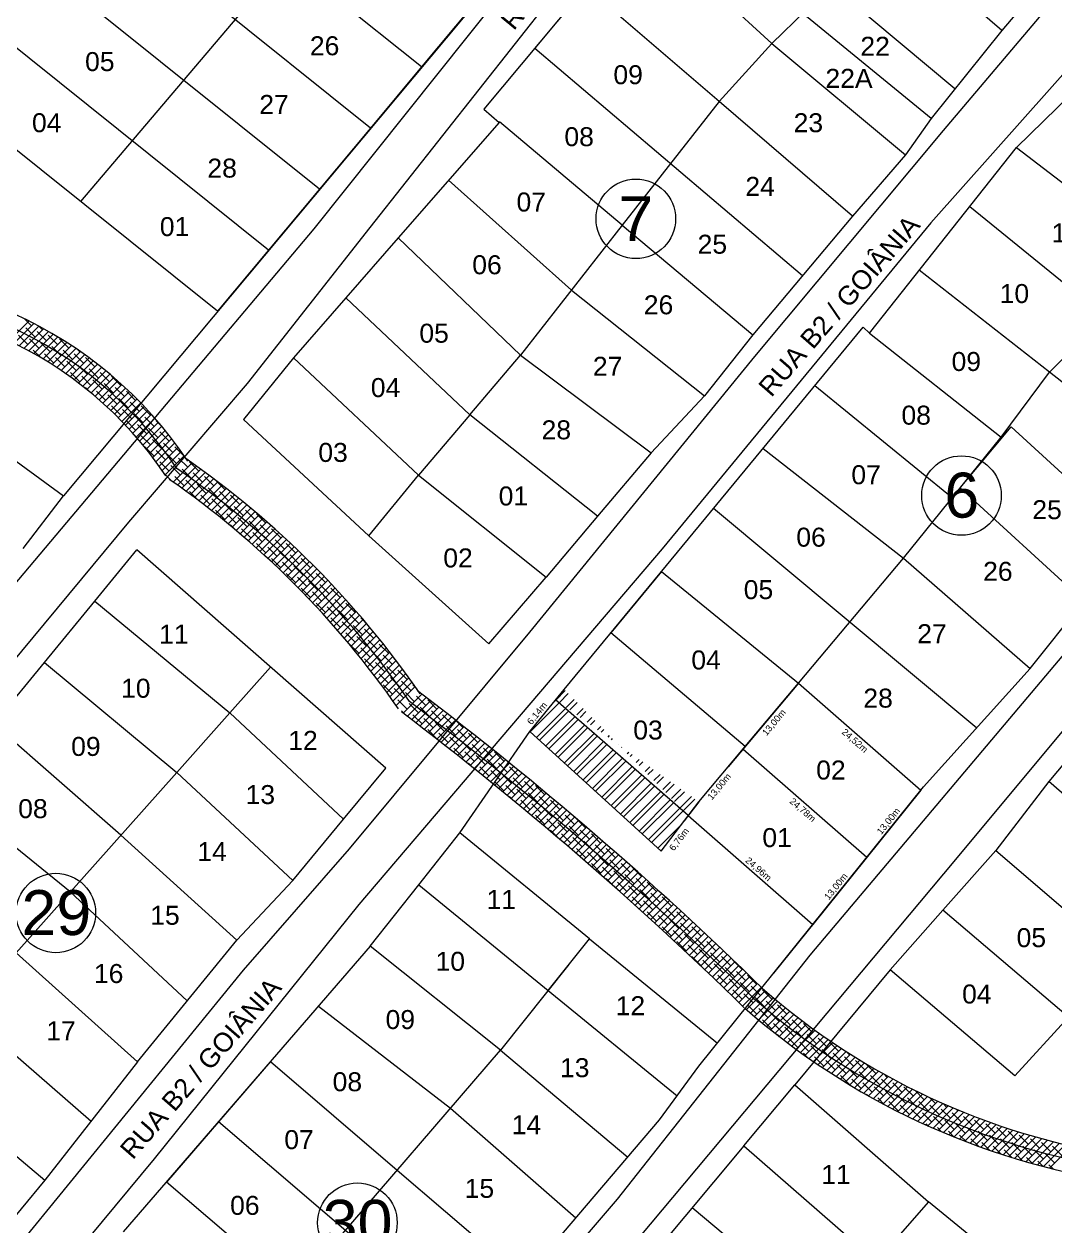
# Model space of a CAD drawing. Header units: metres. Extents: x 3808 to 8215, y 2374 to 6187.
# Drawn here: x 5693 to 5848.6, y 5623.9 to 5805.2 of the extents above; entities that cross this region are included whole.
import ezdxf

# ---------------------------------------------------------------- set-up
doc = ezdxf.new("R2010")
doc.units = ezdxf.units.M
doc.linetypes.add('CENTER', pattern=[2, 1.25, -0.25, 0.25, -0.25])
for name, color, linetype in [('0 - Cotas', 7, 'Continuous'), ('0 - Divisão rela', 7, 'CENTER'), ('0 - Meio Fio', 32, 'Continuous'), ('0 - Área Dos Lotes', 1, 'Continuous'), ('divisórias', 7, 'Continuous'), ('Fluxo', 170, 'Continuous'), ('vista', 7, 'Continuous')]:
    doc.layers.add(name, color=color, linetype=linetype)
doc.styles.add('Arial', font='arial.ttf')
doc.styles.add('pedro', font='arial.ttf', dxfattribs={"height": 3})
doc.dimstyles.new('Copy(2) of ISO-25', dxfattribs={"dimtxt": 1, "dimasz": 2.5, "dimexe": 1.25, "dimexo": 0.625, "dimgap": 0.2, "dimtad": 1, "dimtoh": 1, "dimlfac": 1, "dimzin": 1, "dimtxsty": 'Arial', "dimblk": 'NONE', "dimcen": 0, "dimse1": 1, "dimse2": 1, "dimsd1": 1, "dimsd2": 1, "dimclrt": 256, "dimaunit": 1, "dimadec": 3, "dimazin": 0, "dimtfac": 1, "dimtmove": 0, "dimatfit": 3, "dimldrblk": 'NONE', "dimfxl": 1, "dimtolj": 1, "dimtzin": 0, "dimarcsym": 0})

# ---------------------------------------------------------------- blocks, each defined once
blk = doc.blocks.new('*D11770')
at = {"layer": 'Defpoints', "color": 0, "transparency": 16777216}
for p in [(5828.36, 5689.66), (5828.36, 5689.66), (5820.21, 5679.53)]:
    blk.add_point(p, dxfattribs=at)
at = {"layer": '0 - Cotas', "lineweight": 5, "transparency": 16777216, "insert": (5823.52, 5684.92), "char_height": 1, "attachment_point": 5, "rotation": 51.2144, "style": 'Arial'}
blk.add_mtext('\\A1;13,00m', dxfattribs=at)
blk = doc.blocks.new('_None')
blk = doc.blocks.new('*D11771')
at = {"layer": 'Defpoints', "color": 0, "transparency": 16777216}
for p in [(5820.21, 5679.53), (5812.07, 5669.39), (5812.07, 5669.39)]:
    blk.add_point(p, dxfattribs=at)
at = {"layer": '0 - Cotas', "lineweight": 5, "transparency": 16777216, "insert": (5815.6, 5675.06), "char_height": 1, "attachment_point": 5, "rotation": 51.2144, "style": 'Arial'}
blk.add_mtext('\\A1;13,00m', dxfattribs=at)
blk = doc.blocks.new('*D11772')
at = {"layer": 'Defpoints', "color": 0, "transparency": 16777216}
for p in [(5809.89, 5705.79), (5801.54, 5695.83), (5802.96, 5694.64)]:
    blk.add_point(p, dxfattribs=at)
at = {"layer": '0 - Cotas', "lineweight": 5, "transparency": 16777216, "insert": (5806.25, 5699.81), "char_height": 1, "attachment_point": 5, "rotation": 50.0275, "style": 'Arial'}
blk.add_mtext('\\A1;13,00m', dxfattribs=at)
blk = doc.blocks.new('*D11773')
at = {"layer": 'Defpoints', "color": 0, "transparency": 16777216}
for p in [(5801.54, 5695.83), (5793.26, 5685.8), (5794.57, 5684.72)]:
    blk.add_point(p, dxfattribs=at)
at = {"layer": '0 - Cotas', "lineweight": 5, "transparency": 16777216, "insert": (5797.99, 5690.13), "char_height": 1, "attachment_point": 5, "rotation": 50.4509, "style": 'Arial'}
blk.add_mtext('\\A1;13,00m', dxfattribs=at)
blk = doc.blocks.new('*D11774')
at = {"layer": 'Defpoints', "color": 0, "transparency": 16777216}
for p in [(5793.26, 5685.8), (5812.07, 5669.39), (5812.07, 5669.39)]:
    blk.add_point(p, dxfattribs=at)
at = {"layer": '0 - Cotas', "lineweight": 5, "transparency": 16777216, "insert": (5803.8, 5677.67), "char_height": 1, "attachment_point": 5, "rotation": 318.8974, "style": 'Arial'}
blk.add_mtext('\\A1;24,96m', dxfattribs=at)
blk = doc.blocks.new('*D11775')
at = {"layer": 'Defpoints', "color": 0, "transparency": 16777216}
for p in [(5809.89, 5705.79), (5828.36, 5689.66), (5827.15, 5688.28)]:
    blk.add_point(p, dxfattribs=at)
at = {"layer": '0 - Cotas', "lineweight": 5, "transparency": 16777216, "insert": (5818.34, 5697.04), "char_height": 1, "attachment_point": 5, "rotation": 318.8664, "style": 'Arial'}
blk.add_mtext('\\A1;24,52m', dxfattribs=at)
blk = doc.blocks.new('*D11776')
at = {"layer": 'Defpoints', "color": 0, "transparency": 16777216}
for p in [(5801.54, 5695.83), (5818.97, 5678.11), (5820.21, 5679.53)]:
    blk.add_point(p, dxfattribs=at)
at = {"layer": '0 - Cotas', "lineweight": 5, "transparency": 16777216, "insert": (5810.48, 5686.59), "char_height": 1, "attachment_point": 5, "rotation": 318.8762, "style": 'Arial'}
blk.add_mtext('\\A1;24,78m', dxfattribs=at)
blk = doc.blocks.new('*D11777')
at = {"layer": 'Defpoints', "color": 0, "transparency": 16777216}
for p in [(5793.26, 5685.8), (5789.15, 5680.44), (5790.7, 5679.25)]:
    blk.add_point(p, dxfattribs=at)
at = {"layer": '0 - Cotas', "lineweight": 5, "transparency": 16777216, "insert": (5791.93, 5682.17), "char_height": 1, "attachment_point": 5, "rotation": 52.4496, "style": 'Arial'}
blk.add_mtext('\\A1;6,76m', dxfattribs=at)
blk = doc.blocks.new('*D11778')
at = {"layer": 'Defpoints', "color": 0, "transparency": 16777216}
for p in [(5773.24, 5703.27), (5769.37, 5698.5), (5769.37, 5698.5)]:
    blk.add_point(p, dxfattribs=at)
at = {"layer": '0 - Cotas', "lineweight": 5, "transparency": 16777216, "insert": (5770.51, 5701.18), "char_height": 1, "attachment_point": 5, "rotation": 50.9039, "style": 'Arial'}
blk.add_mtext('\\A1;6,14m', dxfattribs=at)

msp = doc.modelspace()

# ---------------------------------------------------------------- hatches: boundary and pattern name
at = {"layer": '0 - Área Dos Lotes', "lineweight": 5}
h = msp.add_hatch(dxfattribs=at)
h.set_pattern_fill('ANSI32', color=256, scale=0.2)
edge = h.paths.add_edge_path()
edge.add_line((5769.366, 5698.503), (5774.522, 5704.848))
edge.add_line((5793.263, 5685.8), (5773.239, 5703.27))
edge.add_line((5769.366, 5698.503), (5789.146, 5680.444))
edge.add_line((5789.146, 5680.444), (5794.849, 5687.864))

# ---------------------------------------------------------------- linework, layer by layer
at = {"layer": '0 - Cotas', "lineweight": 5}
for p, q in [((5789.219, 5722.647), (5781.579, 5713.394)), ((5801.864, 5696.209), (5781.579, 5713.394)), ((5809.891, 5705.786), (5799.284, 5693.148)), ((5793.263, 5685.8), (5773.239, 5703.27)), ((5801.864, 5696.209), (5801.543, 5695.827)), ((5801.543, 5695.827), (5820.213, 5679.526)), ((5828.356, 5689.659), (5812.069, 5669.393)), ((5828.356, 5689.659), (5812.069, 5669.393)), ((5828.356, 5689.659), (5818.02, 5676.798)), ((5828.356, 5689.659), (5820.213, 5679.526)), ((5794.849, 5687.864), (5792.655, 5685.01)), ((5793.263, 5685.8), (5812.069, 5669.393))]:
    msp.add_line(p, q, dxfattribs=at)
at = {"layer": '0 - Divisão rela', "linetype": 'Continuous', "lineweight": 5}
for p, q in [((5871.648, 5841.121), (5840.578, 5804.25)), ((5752.993, 5798.755), (5712.434, 5831.26)), ((5740.419, 5824.206), (5701.568, 5778.473)), ((5745.304, 5789.543), (5704.685, 5822.098)), ((5785.96, 5820.599), (5762.401, 5792.369)), ((5785.96, 5820.599), (5805.866, 5802.298)), ((5840.578, 5804.25), (5821.903, 5820.402)), ((5768.445, 5817.119), (5698.981, 5734.045)), ((5737.614, 5780.33), (5696.935, 5812.935)), ((5777.807, 5810.83), (5770.118, 5801.617)), ((5797.899, 5793.559), (5777.807, 5810.83)), ((5833.486, 5795.432), (5814.421, 5811.392)), ((5760.683, 5807.968), (5752.993, 5798.755)), ((5810.947, 5807.209), (5805.866, 5802.298)), ((5829.899, 5790.971), (5810.523, 5806.8)), ((5729.925, 5771.118), (5689.186, 5803.773)), ((5840.578, 5804.25), (5829.899, 5790.971)), ((5770.118, 5801.617), (5810.501, 5767.298)), ((5805.866, 5802.298), (5797.899, 5793.559)), ((5805.866, 5802.298), (5826.029, 5785.492)), ((5752.993, 5798.755), (5745.304, 5789.543)), ((5722.235, 5761.905), (5681.436, 5794.611)), ((5850.97, 5794.623), (5842.787, 5786.604)), ((5762.401, 5792.369), (5764.729, 5790.393)), ((5797.899, 5793.559), (5783.298, 5774.89)), ((5818.018, 5776.264), (5797.899, 5793.559)), ((5764.729, 5790.393), (5749.485, 5772.954)), ((5783.298, 5774.89), (5764.788, 5790.461)), ((5829.899, 5790.971), (5826.029, 5785.492)), ((5745.304, 5789.543), (5737.614, 5780.33)), ((5826.029, 5785.492), (5818.018, 5776.264)), ((5820.6, 5758.606), (5842.787, 5786.604)), ((5842.787, 5786.604), (5863.618, 5770.576)), ((5757.107, 5781.673), (5775.626, 5765.079)), ((5737.614, 5780.33), (5729.925, 5771.118)), ((5835.747, 5777.721), (5856.052, 5761.161)), ((5818.018, 5776.264), (5802.984, 5758.331)), ((5783.298, 5774.89), (5767.953, 5755.269)), ((5783.298, 5774.89), (5802.984, 5758.331)), ((5749.485, 5772.954), (5733.69, 5754.884)), ((5767.953, 5755.269), (5749.485, 5772.954)), ((5729.925, 5771.118), (5722.235, 5761.905)), ((5847.752, 5752.705), (5828.112, 5768.086)), ((5775.626, 5765.079), (5795.686, 5749.135)), ((5760.309, 5746.285), (5741.587, 5763.919)), ((5847.752, 5752.705), (5856.052, 5761.161)), ((5774.522, 5704.848), (5819.652, 5759.504)), ((5802.984, 5758.331), (5795.686, 5749.135)), ((5819.652, 5759.504), (5820.6, 5758.606)), ((5820.6, 5758.606), (5840.46, 5742.907)), ((5733.69, 5754.884), (5726.159, 5745.542)), ((5733.69, 5754.884), (5752.533, 5737.145)), ((5760.309, 5746.285), (5767.953, 5755.269)), ((5767.953, 5755.269), (5787.638, 5740.553)), ((5840.46, 5742.907), (5847.752, 5752.705)), ((5867.893, 5736.933), (5847.752, 5752.705)), ((5812.365, 5750.679), (5833.084, 5733.781)), ((5677.679, 5749.614), (5698.981, 5734.045)), ((5795.686, 5749.135), (5787.638, 5740.553)), ((5726.159, 5745.542), (5745.072, 5728.038)), ((5760.309, 5746.285), (5752.533, 5737.145)), ((5779.561, 5730.972), (5760.309, 5746.285)), ((5844.82, 5707.983), (5874.667, 5745.432)), ((5834.277, 5735.257), (5841.998, 5744.443)), ((5860.414, 5727.549), (5841.998, 5744.443)), ((5825.707, 5724.655), (5840.46, 5742.907)), ((5787.638, 5740.553), (5779.561, 5730.972)), ((5804.543, 5741.206), (5825.707, 5724.655)), ((5745.072, 5728.038), (5752.533, 5737.145)), ((5752.533, 5737.145), (5771.826, 5721.798)), ((5852.922, 5718.149), (5834.277, 5735.257)), ((5692.906, 5726.102), (5698.981, 5734.045)), ((5779.561, 5730.972), (5771.826, 5721.798)), ((5797.087, 5732.176), (5836.784, 5699.065)), ((5763.152, 5711.743), (5745.072, 5728.038)), ((5703.714, 5718.165), (5710.054, 5725.898)), ((5747.609, 5692.95), (5710.054, 5725.898)), ((5809.891, 5705.786), (5825.707, 5724.655)), ((5825.707, 5724.655), (5844.82, 5707.983)), ((5763.152, 5711.743), (5771.826, 5721.798)), ((5789.219, 5722.647), (5809.891, 5705.786)), ((5696.111, 5708.891), (5703.719, 5718.171)), ((5703.719, 5718.171), (5724.086, 5701.286)), ((5844.82, 5707.983), (5852.922, 5718.149)), ((5688.503, 5699.611), (5696.111, 5708.891)), ((5696.111, 5708.891), (5716.102, 5692.327)), ((5724.086, 5701.286), (5730.239, 5708.189)), ((5828.747, 5690.146), (5844.82, 5707.983)), ((5801.864, 5696.209), (5809.891, 5705.786)), ((5809.891, 5705.786), (5828.356, 5689.659)), ((5769.366, 5698.503), (5774.522, 5704.848)), ((5716.102, 5692.327), (5724.086, 5701.286)), ((5724.086, 5701.286), (5741.235, 5685.244)), ((5707.667, 5682.863), (5688.503, 5699.611)), ((5758.812, 5683.199), (5769.366, 5698.503)), ((5769.366, 5698.503), (5789.146, 5680.444)), ((5794.849, 5687.864), (5801.864, 5696.209)), ((5741.235, 5685.244), (5747.609, 5692.95)), ((5691.842, 5665.108), (5716.102, 5692.327)), ((5716.102, 5692.327), (5733.588, 5675.996)), ((5700.017, 5674.281), (5680.725, 5689.963)), ((5794.862, 5647.98), (5828.747, 5690.146)), ((5789.146, 5680.444), (5794.849, 5687.864)), ((5733.588, 5675.996), (5741.235, 5685.244)), ((5725.174, 5667.03), (5707.667, 5682.863)), ((5752.622, 5675.345), (5758.812, 5683.199)), ((5778.38, 5667.218), (5758.812, 5683.199)), ((5733.588, 5675.996), (5725.174, 5667.03)), ((5745.28, 5666.096), (5752.622, 5675.345)), ((5752.622, 5675.345), (5772.13, 5659.412)), ((5717.676, 5657.83), (5700.017, 5674.281)), ((5813.652, 5671.362), (5806.135, 5662.008)), ((5813.652, 5671.362), (5807.388, 5663.567)), ((5772.13, 5659.412), (5778.38, 5667.218)), ((5778.38, 5667.218), (5797.666, 5651.468)), ((5745.28, 5666.096), (5707.99, 5623.014)), ((5710.178, 5648.629), (5725.174, 5667.03)), ((5764.929, 5650.42), (5745.28, 5666.096)), ((5691.842, 5665.108), (5710.178, 5648.629)), ((5658.072, 5662.882), (5696.185, 5630.809)), ((5775.262, 5663.323), (5764.929, 5650.42)), ((5772.13, 5659.412), (5791.59, 5643.518)), ((5737.457, 5657.058), (5757.405, 5641.682)), ((5684.485, 5655.977), (5703.181, 5639.719)), ((5726.031, 5605.242), (5764.929, 5650.42)), ((5764.929, 5650.42), (5784.121, 5634.257)), ((5710.178, 5648.629), (5696.185, 5630.809)), ((5730.223, 5648.7), (5722.39, 5639.61)), ((5730.223, 5648.7), (5749.348, 5632.324)), ((5788.938, 5639.903), (5794.862, 5647.98)), ((5757.405, 5641.682), (5776.307, 5625.098)), ((5745.356, 5588.822), (5788.938, 5639.903)), ((5722.39, 5639.61), (5714.557, 5630.519)), ((5760.7, 5606.806), (5722.39, 5639.61)), ((5696.185, 5630.809), (5680.329, 5611.631)), ((5749.348, 5632.324), (5768.488, 5615.935)), ((5752.911, 5597.677), (5714.557, 5630.519))]:
    msp.add_line(p, q, dxfattribs=at)
at = {"layer": '0 - Meio Fio', "linetype": 'Continuous', "lineweight": 5}
for p, q in [((5736.793, 5774.354), (5790.497, 5841.578)), ((5873.319, 5838.263), (5831.692, 5789.167)), ((5745.242, 5774.545), (5782.883, 5822.18)), ((5854.222, 5802.627), (5829.851, 5775.258)), ((5831.692, 5789.167), (5803.264, 5755.084)), ((5663.874, 5687.739), (5736.793, 5774.354)), ((5726.738, 5750.977), (5745.242, 5774.545)), ((5829.851, 5775.258), (5789.328, 5726.048)), ((5803.264, 5755.084), (5769.316, 5713.492)), ((5708.843, 5730.051), (5726.738, 5750.977)), ((5883.532, 5739.259), (5833.557, 5679.182)), ((5811.661, 5664.739), (5869.697, 5733.586)), ((5663.491, 5675.488), (5708.843, 5730.051)), ((5789.328, 5726.048), (5743.544, 5672.365)), ((5769.316, 5713.492), (5742.087, 5680.805)), ((5742.087, 5680.805), (5726.122, 5662.485)), ((5833.557, 5679.182), (5744.574, 5572.932)), ((5743.544, 5672.365), (5712.689, 5634.02)), ((5782.567, 5627.933), (5811.661, 5664.739)), ((5726.122, 5662.485), (5683.622, 5610.474)), ((5712.689, 5634.02), (5687.649, 5603.916)), ((5732.881, 5570.147), (5782.567, 5627.933))]:
    msp.add_line(p, q, dxfattribs=at)
at = {"layer": 'divisórias', "linetype": 'Continuous', "lineweight": 5}
for p, q in [((5862.93, 5709.3), (5847.662, 5690.929)), ((5847.662, 5690.929), (5839.675, 5680.554)), ((5867.738, 5673.463), (5847.662, 5690.929)), ((5839.675, 5680.554), (5831.666, 5671.518)), ((5839.675, 5680.554), (5859.177, 5663.78)), ((5839.675, 5680.554), (5858.629, 5664.252)), ((5831.666, 5671.518), (5823.707, 5662.538)), ((5850.6, 5655.411), (5831.666, 5671.518)), ((5823.707, 5662.538), (5809.359, 5645.202)), ((5842.525, 5646.522), (5823.707, 5662.538)), ((5850.6, 5655.411), (5842.525, 5646.522)), ((5801.663, 5635.996), (5809.359, 5645.202)), ((5809.359, 5645.202), (5829.507, 5627.506)), ((5809.359, 5645.202), (5829.507, 5627.506)), ((5801.663, 5635.996), (5740.362, 5562.668)), ((5801.663, 5635.996), (5821.614, 5618.571)), ((5829.507, 5627.506), (5821.614, 5618.571)), ((5849.032, 5611.651), (5829.507, 5627.506)), ((5814.061, 5609.684), (5793.835, 5626.633))]:
    msp.add_line(p, q, dxfattribs=at)
at = {"layer": 'Fluxo', "linetype": 'Continuous', "lineweight": 5}
for p, q in [((5690.799, 5757.434), (5693.792, 5760.427)), ((5691.557, 5757.07), (5694.536, 5760.048)), ((5692.306, 5756.696), (5695.272, 5759.662)), ((5694.167, 5759.679), (5693.059, 5760.787)), ((5695.851, 5759.118), (5695.346, 5759.622)), ((5693.606, 5756.873), (5692.202, 5758.276)), ((5693.047, 5756.314), (5696, 5759.267)), ((5694.728, 5757.995), (5693.325, 5759.399)), ((5693.778, 5755.923), (5696.72, 5758.864)), ((5694.501, 5755.524), (5697.431, 5758.454)), ((5696.412, 5757.434), (5695.009, 5758.837)), ((5695.216, 5755.115), (5698.135, 5758.035)), ((5698.096, 5756.873), (5696.692, 5758.276)), ((5695.289, 5756.312), (5693.886, 5757.715)), ((5695.571, 5754.907), (5694.447, 5756.031)), ((5696.973, 5755.75), (5695.57, 5757.154)), ((5695.922, 5754.699), (5698.831, 5757.609)), ((5696.619, 5754.274), (5699.52, 5757.174)), ((5698.657, 5755.189), (5697.254, 5756.592)), ((5697.308, 5753.841), (5700.2, 5756.733)), ((5697.99, 5753.399), (5700.873, 5756.283)), ((5699.779, 5756.312), (5698.376, 5757.715)), ((5700.341, 5754.628), (5698.938, 5756.031)), ((5701.463, 5755.75), (5701.051, 5756.162)), ((5697.534, 5754.067), (5696.131, 5755.47)), ((5699.218, 5753.505), (5697.815, 5754.908)), ((5698.662, 5752.95), (5701.539, 5755.826)), ((5699.327, 5752.492), (5702.197, 5755.362)), ((5700.902, 5752.944), (5699.499, 5754.347)), ((5699.984, 5752.026), (5702.848, 5754.89)), ((5702.025, 5754.067), (5700.621, 5755.47)), ((5700.633, 5751.553), (5703.491, 5754.41)), ((5703.708, 5753.505), (5702.305, 5754.908)), ((5698.628, 5752.973), (5698.376, 5753.225)), ((5701.463, 5751.26), (5700.06, 5752.663)), ((5702.586, 5752.383), (5701.183, 5753.786)), ((5701.274, 5751.071), (5704.127, 5753.924)), ((5701.907, 5750.582), (5704.755, 5753.43)), ((5702.533, 5750.085), (5705.376, 5752.928)), ((5704.27, 5751.822), (5702.866, 5753.225)), ((5703.15, 5749.58), (5705.99, 5752.42)), ((5705.953, 5751.26), (5704.55, 5752.663)), ((5703.147, 5750.699), (5701.744, 5752.102)), ((5704.831, 5750.138), (5703.428, 5751.541)), ((5703.76, 5749.067), (5706.597, 5751.904)), ((5704.362, 5748.547), (5707.196, 5751.381)), ((5704.957, 5748.019), (5707.789, 5750.851)), ((5706.515, 5749.576), (5705.111, 5750.98)), ((5707.637, 5750.699), (5706.234, 5752.102)), ((5703.112, 5749.611), (5702.305, 5750.418)), ((5705.392, 5748.454), (5703.989, 5749.857)), ((5705.544, 5747.483), (5708.374, 5750.313)), ((5707.076, 5747.893), (5705.673, 5749.296)), ((5706.123, 5746.939), (5708.952, 5749.769)), ((5706.694, 5746.388), (5709.523, 5749.217)), ((5708.198, 5749.015), (5706.795, 5750.418)), ((5708.76, 5747.331), (5707.357, 5748.735)), ((5709.882, 5748.454), (5708.479, 5749.857)), ((5707.637, 5746.209), (5706.234, 5747.612)), ((5707.258, 5745.83), (5710.086, 5748.658)), ((5707.814, 5745.263), (5710.643, 5748.092)), ((5709.321, 5745.648), (5707.918, 5747.051)), ((5708.363, 5744.689), (5711.192, 5747.519)), ((5708.904, 5744.108), (5711.735, 5746.939)), ((5710.443, 5746.77), (5709.04, 5748.173)), ((5712.127, 5746.209), (5710.724, 5747.612)), ((5709.882, 5743.964), (5708.479, 5745.367)), ((5709.437, 5743.519), (5712.27, 5746.351)), ((5711.005, 5745.086), (5709.602, 5746.489)), ((5709.963, 5742.922), (5712.798, 5745.757)), ((5710.48, 5742.317), (5713.318, 5745.155)), ((5712.689, 5744.525), (5711.285, 5745.928)), ((5714.03, 5744.306), (5712.969, 5745.367)), ((5711.566, 5743.403), (5710.163, 5744.806)), ((5710.991, 5741.705), (5713.832, 5744.546)), ((5711.493, 5741.084), (5714.338, 5743.929)), ((5713.25, 5742.841), (5711.847, 5744.244)), ((5711.988, 5740.457), (5714.837, 5743.306)), ((5714.934, 5742.28), (5713.53, 5743.683)), ((5712.127, 5741.719), (5710.724, 5743.122)), ((5712.689, 5740.035), (5711.285, 5741.438)), ((5713.811, 5741.157), (5712.408, 5742.561)), ((5712.474, 5739.821), (5715.329, 5742.675)), ((5712.953, 5739.177), (5715.813, 5742.037)), ((5715.495, 5740.596), (5714.092, 5741.999)), ((5717.179, 5740.035), (5715.776, 5741.438)), ((5714.372, 5739.474), (5712.969, 5740.877)), ((5713.424, 5738.526), (5716.29, 5741.391)), ((5713.887, 5737.866), (5716.759, 5740.738)), ((5714.343, 5737.199), (5717.221, 5740.078)), ((5716.056, 5738.912), (5714.653, 5740.316)), ((5717.74, 5738.351), (5716.337, 5739.754)), ((5714.934, 5737.79), (5713.53, 5739.193)), ((5716.617, 5737.229), (5715.214, 5738.632)), ((5715.522, 5736.133), (5718.392, 5739.004)), ((5716.18, 5735.669), (5719.048, 5738.537)), ((5716.835, 5735.201), (5719.701, 5738.067)), ((5718.301, 5736.667), (5716.898, 5738.07)), ((5717.676, 5739.41), (5717.733, 5739.467)), ((5719.424, 5737.79), (5718.021, 5739.193)), ((5715.344, 5736.257), (5714.219, 5737.382)), ((5717.179, 5735.545), (5715.776, 5736.948)), ((5718.862, 5734.984), (5717.459, 5736.387)), ((5717.487, 5734.731), (5720.35, 5737.593)), ((5718.135, 5734.256), (5720.995, 5737.117)), ((5719.985, 5736.106), (5718.582, 5737.509)), ((5718.78, 5733.779), (5721.638, 5736.637)), ((5719.422, 5733.298), (5722.277, 5736.153)), ((5721.669, 5735.545), (5720.266, 5736.948)), ((5723.353, 5734.984), (5721.949, 5736.387)), ((5719.424, 5733.3), (5718.021, 5734.703)), ((5720.546, 5734.422), (5719.143, 5735.825)), ((5720.06, 5732.814), (5722.913, 5735.667)), ((5720.695, 5732.326), (5723.546, 5735.177)), ((5722.23, 5733.861), (5720.827, 5735.264)), ((5721.327, 5731.835), (5724.176, 5734.684)), ((5721.955, 5731.341), (5724.802, 5734.188)), ((5723.914, 5733.3), (5722.511, 5734.703)), ((5721.108, 5732.738), (5719.704, 5734.142)), ((5722.791, 5732.177), (5721.388, 5733.58)), ((5722.58, 5730.843), (5725.425, 5733.688)), ((5724.475, 5731.616), (5723.072, 5733.019)), ((5723.201, 5730.342), (5726.045, 5733.186)), ((5723.82, 5729.838), (5726.661, 5732.68)), ((5725.598, 5732.738), (5724.195, 5734.142)), ((5726.159, 5731.055), (5724.756, 5732.458)), ((5723.353, 5730.493), (5721.949, 5731.897)), ((5725.036, 5729.932), (5723.633, 5731.335)), ((5724.435, 5729.33), (5727.275, 5732.17)), ((5725.046, 5728.819), (5727.885, 5731.658)), ((5726.72, 5729.371), (5725.317, 5730.774)), ((5725.654, 5728.305), (5728.492, 5731.143)), ((5726.259, 5727.788), (5729.096, 5730.624)), ((5727.843, 5730.493), (5726.44, 5731.897)), ((5729.527, 5729.932), (5728.123, 5731.335)), ((5724.925, 5728.921), (5724.195, 5729.652)), ((5727.281, 5727.687), (5725.878, 5729.09)), ((5726.861, 5727.267), (5729.696, 5730.102)), ((5728.404, 5728.81), (5727.001, 5730.213)), ((5727.46, 5726.743), (5730.294, 5729.577)), ((5728.055, 5726.215), (5730.888, 5729.048)), ((5730.088, 5728.248), (5728.685, 5729.652)), ((5731.772, 5727.687), (5730.368, 5729.09)), ((5728.965, 5727.126), (5727.562, 5728.529)), ((5728.647, 5725.685), (5731.479, 5728.517)), ((5729.235, 5725.151), (5732.067, 5727.982)), ((5730.649, 5726.565), (5729.246, 5727.968)), ((5729.821, 5724.614), (5732.651, 5727.444)), ((5730.403, 5724.073), (5733.233, 5726.903)), ((5732.333, 5726.003), (5730.93, 5727.406)), ((5729.527, 5725.442), (5728.123, 5726.845)), ((5731.21, 5724.881), (5729.807, 5726.284)), ((5730.981, 5723.529), (5733.811, 5726.359)), ((5732.894, 5724.319), (5731.491, 5725.723)), ((5731.557, 5722.982), (5734.386, 5725.811)), ((5732.129, 5722.432), (5734.958, 5725.261)), ((5734.017, 5725.442), (5732.614, 5726.845)), ((5734.578, 5723.758), (5733.175, 5725.161)), ((5731.772, 5723.197), (5730.368, 5724.6)), ((5733.455, 5722.636), (5732.052, 5724.039)), ((5732.698, 5721.878), (5735.527, 5724.707)), ((5733.264, 5721.322), (5736.092, 5724.15)), ((5735.139, 5722.074), (5733.736, 5723.478)), ((5733.826, 5720.761), (5736.655, 5723.59)), ((5736.262, 5723.197), (5734.859, 5724.6)), ((5734.017, 5720.952), (5732.614, 5722.355)), ((5735.7, 5720.391), (5734.297, 5721.794)), ((5734.385, 5720.198), (5737.214, 5723.027)), ((5734.941, 5719.631), (5737.77, 5722.46)), ((5736.823, 5721.513), (5735.42, 5722.916)), ((5735.494, 5719.062), (5738.323, 5721.89)), ((5738.507, 5720.952), (5737.104, 5722.355)), ((5736.262, 5718.707), (5734.859, 5720.11)), ((5737.384, 5719.829), (5735.981, 5721.233)), ((5736.043, 5718.488), (5738.872, 5721.318)), ((5736.589, 5717.912), (5739.419, 5720.742)), ((5737.132, 5717.332), (5739.962, 5720.162)), ((5739.068, 5719.268), (5737.665, 5720.671)), ((5740.752, 5718.707), (5739.349, 5720.11)), ((5737.946, 5718.146), (5736.542, 5719.549)), ((5738.507, 5716.462), (5737.104, 5717.865)), ((5737.672, 5716.749), (5740.503, 5719.58)), ((5738.208, 5716.163), (5741.04, 5718.994)), ((5739.629, 5717.584), (5738.226, 5718.987)), ((5738.741, 5715.573), (5741.573, 5718.406)), ((5741.313, 5717.023), (5739.91, 5718.426)), ((5742.997, 5716.462), (5741.594, 5717.865)), ((5740.191, 5715.9), (5738.787, 5717.304)), ((5739.271, 5714.981), (5742.104, 5717.814)), ((5739.797, 5714.385), (5742.631, 5717.219)), ((5740.32, 5713.785), (5743.156, 5716.62)), ((5741.874, 5715.339), (5740.471, 5716.742)), ((5743.558, 5714.778), (5742.155, 5716.181)), ((5740.752, 5714.217), (5739.349, 5715.62)), ((5740.84, 5713.183), (5743.677, 5716.019)), ((5742.436, 5713.655), (5741.032, 5715.059)), ((5741.357, 5712.577), (5744.195, 5715.414)), ((5741.87, 5711.967), (5744.709, 5714.806)), ((5744.119, 5713.094), (5742.716, 5714.497)), ((5745.006, 5714.453), (5743.839, 5715.62)), ((5742.997, 5711.972), (5741.594, 5713.375)), ((5742.38, 5711.355), (5745.221, 5714.195)), ((5742.887, 5710.739), (5745.729, 5713.581)), ((5744.681, 5711.41), (5743.278, 5712.814)), ((5743.39, 5710.12), (5746.234, 5712.964)), ((5745.803, 5712.533), (5744.4, 5713.936)), ((5743.558, 5710.288), (5742.155, 5711.691)), ((5745.242, 5709.727), (5743.839, 5711.13)), ((5743.89, 5709.497), (5746.736, 5712.343)), ((5744.387, 5708.871), (5747.234, 5711.719)), ((5744.88, 5708.242), (5747.73, 5711.092)), ((5746.365, 5710.849), (5744.961, 5712.252)), ((5748.048, 5710.288), (5746.645, 5711.691)), ((5745.803, 5708.043), (5744.4, 5709.446)), ((5745.37, 5707.61), (5748.222, 5710.461)), ((5746.926, 5709.165), (5745.523, 5710.568)), ((5745.857, 5706.974), (5748.71, 5709.827)), ((5747.487, 5707.481), (5746.084, 5708.885)), ((5746.34, 5706.335), (5749.196, 5709.19)), ((5748.61, 5708.604), (5747.206, 5710.007)), ((5749.353, 5708.984), (5748.89, 5709.446)), ((5748.048, 5705.798), (5746.645, 5707.201)), ((5746.82, 5705.692), (5749.678, 5708.55)), ((5747.297, 5705.046), (5750.157, 5707.907)), ((5749.171, 5706.92), (5747.768, 5708.323)), ((5747.77, 5704.397), (5750.633, 5707.26)), ((5750.855, 5706.359), (5749.451, 5707.762)), ((5746.365, 5706.359), (5746.191, 5706.532)), ((5748.61, 5704.114), (5747.206, 5705.517)), ((5748.24, 5703.744), (5751.106, 5706.61)), ((5749.732, 5705.236), (5748.329, 5706.64)), ((5748.706, 5703.088), (5751.575, 5705.957)), ((5749.169, 5702.428), (5752.041, 5705.3)), ((5751.416, 5704.675), (5750.013, 5706.078)), ((5752.34, 5704.873), (5751.697, 5705.517)), ((5750.293, 5703.553), (5748.89, 5704.956)), ((5750.23, 5701.244), (5753.085, 5704.099)), ((5751.977, 5702.991), (5750.574, 5704.395)), ((5750.868, 5700.759), (5753.722, 5703.613)), ((5753.661, 5702.43), (5752.258, 5703.833)), ((5752.447, 5704.584), (5752.503, 5704.64)), ((5749.171, 5702.43), (5749.161, 5702.44)), ((5750.855, 5701.869), (5749.451, 5703.272)), ((5750.758, 5700.843), (5750.013, 5701.588)), ((5752.538, 5701.308), (5751.135, 5702.711)), ((5751.505, 5700.274), (5754.358, 5703.127)), ((5752.14, 5699.787), (5754.993, 5702.64)), ((5752.776, 5699.3), (5755.628, 5702.152)), ((5754.222, 5700.746), (5752.819, 5702.149)), ((5753.41, 5698.811), (5756.262, 5701.663)), ((5755.345, 5701.869), (5753.942, 5703.272)), ((5755.906, 5700.185), (5754.503, 5701.588)), ((5753.1, 5699.624), (5751.697, 5701.027)), ((5754.784, 5699.063), (5753.38, 5700.466)), ((5754.043, 5698.322), (5756.894, 5701.173)), ((5754.676, 5697.832), (5757.527, 5700.683)), ((5756.467, 5698.501), (5755.064, 5699.904)), ((5755.308, 5697.341), (5758.158, 5700.192)), ((5757.59, 5699.624), (5756.187, 5701.027)), ((5759.274, 5699.063), (5758.097, 5700.239)), ((5755.345, 5697.379), (5753.942, 5698.782)), ((5757.029, 5696.817), (5755.625, 5698.221)), ((5755.938, 5696.85), (5758.788, 5699.7)), ((5756.569, 5696.357), (5759.418, 5699.207)), ((5758.151, 5697.94), (5756.748, 5699.343)), ((5757.198, 5695.864), (5760.046, 5698.713)), ((5757.826, 5695.37), (5760.674, 5698.218)), ((5759.835, 5697.379), (5758.432, 5698.782)), ((5761.519, 5696.817), (5760.116, 5698.221)), ((5758.712, 5696.256), (5757.309, 5697.659)), ((5758.454, 5694.875), (5761.301, 5697.723)), ((5760.396, 5695.695), (5758.993, 5697.098)), ((5759.08, 5694.379), (5761.928, 5697.226)), ((5759.706, 5693.882), (5762.553, 5696.729)), ((5760.331, 5693.385), (5763.178, 5696.231)), ((5762.08, 5695.134), (5760.677, 5696.537)), ((5759.274, 5694.572), (5757.87, 5695.976)), ((5760.957, 5694.011), (5759.554, 5695.414)), ((5760.956, 5692.887), (5763.801, 5695.732)), ((5762.641, 5693.45), (5761.238, 5694.853)), ((5761.579, 5692.388), (5764.424, 5695.233)), ((5762.201, 5691.888), (5765.046, 5694.732)), ((5763.764, 5694.572), (5762.361, 5695.976)), ((5764.325, 5692.889), (5762.922, 5694.292)), ((5765.448, 5694.011), (5764.044, 5695.414)), ((5760.974, 5692.872), (5760.116, 5693.73)), ((5763.202, 5691.766), (5761.799, 5693.169)), ((5762.823, 5691.387), (5765.668, 5694.231)), ((5763.444, 5690.885), (5766.288, 5693.729)), ((5764.886, 5691.205), (5763.483, 5692.608)), ((5764.064, 5690.383), (5766.908, 5693.226)), ((5766.009, 5692.327), (5764.606, 5693.73)), ((5764.683, 5689.879), (5767.526, 5692.722)), ((5767.693, 5691.766), (5766.289, 5693.169)), ((5765.448, 5689.521), (5764.044, 5690.924)), ((5766.57, 5690.644), (5765.167, 5692.047)), ((5765.302, 5689.375), (5768.144, 5692.218)), ((5765.919, 5688.87), (5768.762, 5691.713)), ((5766.536, 5688.364), (5769.378, 5691.206)), ((5768.254, 5690.082), (5766.851, 5691.485)), ((5767.152, 5687.858), (5769.993, 5690.699)), ((5769.938, 5689.521), (5768.535, 5690.924)), ((5769.376, 5691.205), (5769.361, 5691.22)), ((5767.131, 5688.96), (5765.728, 5690.363)), ((5768.815, 5688.398), (5767.412, 5689.802)), ((5767.767, 5687.35), (5770.608, 5690.191)), ((5768.381, 5686.842), (5771.222, 5689.683)), ((5768.995, 5686.333), (5771.835, 5689.173)), ((5770.499, 5687.837), (5769.096, 5689.24)), ((5771.621, 5688.96), (5770.218, 5690.363)), ((5766.919, 5688.05), (5766.289, 5688.679)), ((5769.376, 5686.715), (5767.973, 5688.118)), ((5769.607, 5685.823), (5772.447, 5688.663)), ((5771.06, 5686.153), (5769.657, 5687.557)), ((5770.219, 5685.312), (5773.059, 5688.152)), ((5772.183, 5687.276), (5770.78, 5688.679)), ((5770.83, 5684.801), (5773.669, 5687.64)), ((5771.44, 5684.288), (5774.279, 5687.127)), ((5773.867, 5686.715), (5772.463, 5688.118)), ((5771.621, 5684.47), (5770.218, 5685.873)), ((5772.744, 5685.592), (5771.341, 5686.995)), ((5773.305, 5683.908), (5771.902, 5685.311)), ((5772.049, 5683.775), (5774.888, 5686.613)), ((5772.658, 5683.261), (5775.496, 5686.099)), ((5774.428, 5685.031), (5773.025, 5686.434)), ((5773.265, 5682.746), (5776.103, 5685.584)), ((5776.112, 5684.47), (5774.708, 5685.873)), ((5777.795, 5683.908), (5776.392, 5685.311)), ((5773.797, 5682.294), (5772.463, 5683.628)), ((5774.989, 5683.347), (5773.586, 5684.75)), ((5773.872, 5682.23), (5776.71, 5685.068)), ((5774.478, 5681.714), (5777.315, 5684.551)), ((5775.083, 5681.196), (5777.92, 5684.033)), ((5776.673, 5682.786), (5775.27, 5684.189)), ((5775.688, 5680.678), (5778.524, 5683.514)), ((5778.357, 5682.225), (5776.954, 5683.628)), ((5775.55, 5681.663), (5774.147, 5683.066)), ((5777.234, 5681.102), (5775.831, 5682.505)), ((5776.291, 5680.159), (5779.127, 5682.995)), ((5776.894, 5679.639), (5779.73, 5682.475)), ((5777.496, 5679.118), (5780.331, 5681.954)), ((5778.918, 5680.541), (5777.515, 5681.944)), ((5780.04, 5681.663), (5778.637, 5683.066)), ((5777.795, 5679.418), (5776.392, 5680.821)), ((5779.479, 5678.857), (5778.076, 5680.26)), ((5778.097, 5678.597), (5780.932, 5681.432)), ((5778.697, 5678.074), (5781.532, 5680.909)), ((5780.602, 5679.979), (5779.199, 5681.383)), ((5779.296, 5677.551), (5782.131, 5680.386)), ((5779.895, 5677.027), (5782.729, 5679.862)), ((5782.286, 5679.418), (5780.882, 5680.821)), ((5780.04, 5677.173), (5778.637, 5678.576)), ((5781.163, 5678.296), (5779.76, 5679.699)), ((5781.724, 5676.612), (5780.321, 5678.015)), ((5780.492, 5676.502), (5783.327, 5679.337)), ((5781.089, 5675.977), (5783.923, 5678.811)), ((5782.847, 5677.734), (5781.444, 5679.138)), ((5781.685, 5675.45), (5784.519, 5678.284)), ((5784.531, 5677.173), (5783.127, 5678.576)), ((5786.214, 5676.612), (5784.811, 5678.015)), ((5782.286, 5674.928), (5780.882, 5676.331)), ((5783.408, 5676.051), (5782.005, 5677.454)), ((5782.281, 5674.923), (5785.114, 5677.757)), ((5782.875, 5674.395), (5785.708, 5677.228)), ((5783.469, 5673.866), (5786.302, 5676.699)), ((5785.092, 5675.489), (5783.689, 5676.893)), ((5784.061, 5673.336), (5786.894, 5676.169)), ((5786.776, 5674.928), (5785.373, 5676.331)), ((5783.969, 5674.367), (5782.566, 5675.77)), ((5785.653, 5673.806), (5784.25, 5675.209)), ((5784.653, 5672.806), (5787.486, 5675.638)), ((5785.244, 5672.274), (5788.077, 5675.107)), ((5785.835, 5671.742), (5788.667, 5674.574)), ((5787.337, 5673.244), (5785.934, 5674.647)), ((5788.459, 5674.367), (5787.056, 5675.77)), ((5786.214, 5672.122), (5784.811, 5673.525)), ((5786.424, 5671.209), (5789.256, 5674.041)), ((5787.898, 5671.56), (5786.495, 5672.964)), ((5787.013, 5670.675), (5789.845, 5673.507)), ((5787.601, 5670.141), (5790.432, 5672.972)), ((5789.021, 5672.683), (5787.618, 5674.086)), ((5790.705, 5672.122), (5789.301, 5673.525)), ((5788.459, 5669.877), (5787.056, 5671.28)), ((5789.582, 5670.999), (5788.179, 5672.402)), ((5788.188, 5669.605), (5791.019, 5672.436)), ((5790.143, 5669.315), (5788.74, 5670.719)), ((5788.774, 5669.069), (5791.605, 5671.9)), ((5789.359, 5668.532), (5792.19, 5671.363)), ((5791.266, 5670.438), (5789.863, 5671.841)), ((5789.944, 5667.994), (5792.775, 5670.824)), ((5792.95, 5669.877), (5791.546, 5671.28)), ((5790.705, 5667.632), (5789.301, 5669.035)), ((5791.827, 5668.754), (5790.424, 5670.157)), ((5790.528, 5667.455), (5793.358, 5670.285)), ((5791.111, 5666.915), (5793.941, 5669.746)), ((5791.693, 5666.375), (5794.523, 5669.205)), ((5793.511, 5668.193), (5792.108, 5669.596)), ((5795.195, 5667.632), (5793.791, 5669.035)), ((5792.388, 5667.07), (5790.985, 5668.474)), ((5792.274, 5665.834), (5795.104, 5668.664)), ((5794.072, 5666.509), (5792.669, 5667.912)), ((5792.855, 5665.292), (5795.685, 5668.122)), ((5793.434, 5664.749), (5796.264, 5667.578)), ((5795.756, 5665.948), (5794.353, 5667.351)), ((5792.95, 5665.387), (5791.546, 5666.79)), ((5794.633, 5664.825), (5793.23, 5666.228)), ((5794.013, 5664.205), (5796.843, 5667.035)), ((5794.591, 5663.66), (5797.421, 5666.49)), ((5796.317, 5664.264), (5794.914, 5665.667)), ((5795.168, 5663.115), (5797.998, 5665.945)), ((5795.745, 5662.569), (5798.574, 5665.398)), ((5797.44, 5665.387), (5796.037, 5666.79)), ((5799.124, 5664.825), (5798.12, 5665.828)), ((5795.195, 5663.141), (5793.791, 5664.545)), ((5796.878, 5662.58), (5795.475, 5663.983)), ((5796.32, 5662.022), (5799.149, 5664.851)), ((5798.001, 5663.703), (5796.598, 5665.106)), ((5796.895, 5661.474), (5799.724, 5664.303)), ((5797.469, 5660.926), (5800.298, 5663.755)), ((5799.685, 5663.141), (5798.282, 5664.545)), ((5801.369, 5662.58), (5799.965, 5663.983)), ((5796.198, 5662.138), (5796.037, 5662.3)), ((5798.562, 5662.019), (5797.159, 5663.422)), ((5799.124, 5660.335), (5797.72, 5661.738)), ((5798.042, 5660.376), (5800.871, 5663.205)), ((5798.614, 5659.826), (5801.443, 5662.655)), ((5800.246, 5661.458), (5798.843, 5662.861)), ((5799.186, 5659.275), (5802.014, 5662.104)), ((5801.93, 5660.896), (5800.527, 5662.3)), ((5803.614, 5660.335), (5802.21, 5661.738)), ((5800.807, 5659.774), (5799.404, 5661.177)), ((5799.756, 5658.723), (5802.585, 5661.552)), ((5800.326, 5658.17), (5803.155, 5660.999)), ((5800.895, 5657.617), (5803.724, 5660.445)), ((5802.491, 5659.213), (5801.088, 5660.616)), ((5801.463, 5657.062), (5804.292, 5659.891)), ((5804.175, 5658.651), (5802.772, 5660.055)), ((5801.369, 5658.09), (5799.965, 5659.493)), ((5803.052, 5657.529), (5801.649, 5658.932)), ((5802.046, 5656.523), (5804.881, 5659.358)), ((5802.648, 5656.002), (5805.484, 5658.838)), ((5803.253, 5655.485), (5806.092, 5658.323)), ((5804.736, 5656.968), (5803.333, 5658.371)), ((5805.859, 5658.09), (5804.456, 5659.493)), ((5803.614, 5655.845), (5802.21, 5657.248)), ((5803.863, 5654.972), (5806.703, 5657.812)), ((5805.297, 5655.284), (5803.894, 5656.687)), ((5804.477, 5654.463), (5807.319, 5657.305)), ((5806.42, 5656.406), (5805.017, 5657.809)), ((5805.095, 5653.959), (5807.939, 5656.803)), ((5805.717, 5653.458), (5808.563, 5656.305)), ((5808.104, 5655.845), (5806.701, 5657.248)), ((5805.859, 5653.6), (5804.456, 5655.003)), ((5806.981, 5654.722), (5805.578, 5656.126)), ((5807.543, 5653.039), (5806.139, 5654.442)), ((5806.343, 5652.962), (5809.192, 5655.811)), ((5806.973, 5652.469), (5809.825, 5655.321)), ((5808.665, 5654.161), (5807.262, 5655.564)), ((5807.607, 5651.981), (5810.462, 5654.836)), ((5810.349, 5653.6), (5808.946, 5655.003)), ((5809.788, 5655.284), (5809.499, 5655.572)), ((5812.033, 5653.039), (5810.629, 5654.442)), ((5807.046, 5652.413), (5806.701, 5652.758)), ((5809.226, 5652.477), (5807.823, 5653.881)), ((5808.246, 5651.497), (5811.103, 5654.355)), ((5808.889, 5651.017), (5811.749, 5653.878)), ((5810.91, 5651.916), (5809.507, 5653.319)), ((5809.535, 5650.541), (5812.399, 5653.405)), ((5810.186, 5650.07), (5813.054, 5652.937)), ((5812.594, 5651.355), (5811.191, 5652.758)), ((5809.788, 5650.794), (5808.384, 5652.197)), ((5811.471, 5650.232), (5810.068, 5651.636)), ((5810.841, 5649.602), (5813.713, 5652.474)), ((5811.501, 5649.139), (5814.376, 5652.014)), ((5813.155, 5649.671), (5811.752, 5651.074)), ((5812.164, 5648.68), (5815.043, 5651.559)), ((5812.832, 5648.226), (5815.715, 5651.109)), ((5814.278, 5650.794), (5812.875, 5652.197)), ((5815.962, 5650.232), (5814.558, 5651.636)), ((5811.305, 5649.276), (5810.629, 5649.952)), ((5813.716, 5647.987), (5812.313, 5649.39)), ((5814.839, 5649.11), (5813.436, 5650.513)), ((5813.504, 5647.775), (5816.392, 5650.663)), ((5814.181, 5647.329), (5817.073, 5650.221)), ((5814.861, 5646.887), (5817.758, 5649.784)), ((5816.523, 5648.549), (5815.12, 5649.952)), ((5815.546, 5646.45), (5818.448, 5649.351)), ((5818.207, 5647.987), (5816.803, 5649.39)), ((5817.645, 5649.671), (5817.136, 5650.18)), ((5815.4, 5647.426), (5813.997, 5648.829)), ((5814.735, 5646.969), (5814.558, 5647.145)), ((5817.084, 5646.865), (5815.681, 5648.268)), ((5816.236, 5646.017), (5819.142, 5648.923)), ((5816.93, 5645.588), (5819.841, 5648.5)), ((5818.768, 5646.304), (5817.365, 5647.707)), ((5817.628, 5645.163), (5820.545, 5648.081)), ((5818.33, 5644.743), (5821.253, 5647.666)), ((5819.89, 5647.426), (5818.487, 5648.829)), ((5819.037, 5644.328), (5821.966, 5647.256)), ((5820.452, 5645.742), (5819.048, 5647.145)), ((5821.574, 5646.865), (5820.171, 5648.268)), ((5817.645, 5645.181), (5816.242, 5646.584)), ((5819.329, 5644.62), (5817.926, 5646.023)), ((5821.013, 5644.058), (5819.61, 5645.462)), ((5819.748, 5643.916), (5822.683, 5646.851)), ((5820.464, 5643.51), (5823.405, 5646.451)), ((5822.135, 5645.181), (5820.732, 5646.584)), ((5821.185, 5643.108), (5824.132, 5646.055)), ((5821.91, 5642.71), (5824.864, 5645.664)), ((5823.819, 5644.62), (5822.416, 5646.023)), ((5823.258, 5646.304), (5822.744, 5646.817)), ((5825.503, 5644.058), (5824.1, 5645.462)), ((5820.406, 5643.542), (5820.171, 5643.778)), ((5822.697, 5643.497), (5821.294, 5644.9)), ((5822.639, 5642.317), (5825.6, 5645.278)), ((5824.38, 5642.936), (5822.977, 5644.339)), ((5823.373, 5641.929), (5826.341, 5644.897)), ((5824.112, 5641.545), (5827.088, 5644.52)), ((5826.064, 5642.375), (5824.661, 5643.778)), ((5824.855, 5641.166), (5827.839, 5644.149)), ((5825.603, 5640.791), (5828.594, 5643.782)), ((5827.187, 5643.497), (5825.784, 5644.9)), ((5828.871, 5642.936), (5827.482, 5644.324)), ((5822.886, 5642.186), (5821.855, 5643.217)), ((5824.942, 5641.252), (5823.539, 5642.655)), ((5826.626, 5640.691), (5825.222, 5642.094)), ((5827.748, 5641.813), (5826.345, 5643.217)), ((5826.356, 5640.421), (5829.355, 5643.421)), ((5827.114, 5640.056), (5830.121, 5643.064)), ((5827.876, 5639.696), (5830.892, 5642.712)), ((5829.432, 5641.252), (5828.029, 5642.655)), ((5828.643, 5639.341), (5831.668, 5642.366)), ((5829.415, 5638.991), (5832.45, 5642.025)), ((5830.554, 5642.375), (5829.643, 5643.286)), ((5831.116, 5640.691), (5829.713, 5642.094)), ((5830.193, 5638.645), (5833.236, 5641.689)), ((5832.238, 5641.813), (5831.699, 5642.352)), ((5828.309, 5640.13), (5826.906, 5641.533)), ((5829.993, 5639.568), (5828.59, 5640.971)), ((5831.677, 5639.007), (5830.274, 5640.41)), ((5830.975, 5638.305), (5834.028, 5641.358)), ((5832.799, 5640.13), (5831.396, 5641.533)), ((5831.762, 5637.969), (5834.825, 5641.032)), ((5832.554, 5637.639), (5835.627, 5640.712)), ((5834.483, 5639.568), (5833.08, 5640.971)), ((5833.351, 5637.314), (5836.435, 5640.398)), ((5833.922, 5641.252), (5833.666, 5641.508)), ((5834.154, 5636.994), (5837.248, 5640.088)), ((5836.167, 5639.007), (5834.764, 5640.41)), ((5835.606, 5640.691), (5835.556, 5640.74)), ((5829.475, 5638.964), (5829.151, 5639.288)), ((5831.468, 5638.094), (5830.835, 5638.726)), ((5833.361, 5638.446), (5831.958, 5639.849)), ((5833.383, 5637.301), (5832.519, 5638.165)), ((5835.045, 5637.885), (5833.641, 5639.288)), ((5834.961, 5636.679), (5838.067, 5639.785)), ((5836.728, 5637.323), (5835.325, 5638.726)), ((5835.774, 5636.369), (5838.892, 5639.486)), ((5837.851, 5638.446), (5836.448, 5639.849)), ((5836.593, 5636.065), (5839.722, 5639.194)), ((5838.412, 5636.762), (5837.009, 5638.165)), ((5837.416, 5635.766), (5840.558, 5638.907)), ((5839.535, 5637.885), (5838.132, 5639.288)), ((5838.245, 5635.473), (5841.399, 5638.626)), ((5839.08, 5635.185), (5842.247, 5638.351)), ((5841.218, 5637.323), (5839.815, 5638.726)), ((5839.92, 5634.902), (5843.1, 5638.082)), ((5842.902, 5636.762), (5841.499, 5638.165)), ((5835.232, 5636.575), (5834.203, 5637.604)), ((5837.02, 5635.909), (5835.886, 5637.043)), ((5838.756, 5635.296), (5837.57, 5636.481)), ((5840.096, 5636.201), (5838.693, 5637.604)), ((5841.78, 5635.639), (5840.377, 5637.043)), ((5840.766, 5634.626), (5843.96, 5637.819)), ((5841.618, 5634.355), (5844.825, 5637.562)), ((5843.464, 5635.078), (5842.06, 5636.481)), ((5842.475, 5634.09), (5845.697, 5637.312)), ((5844.586, 5636.201), (5843.183, 5637.604)), ((5843.338, 5633.83), (5846.575, 5637.067)), ((5844.207, 5633.577), (5847.46, 5636.829)), ((5846.27, 5635.639), (5844.867, 5637.043)), ((5845.083, 5633.33), (5848.351, 5636.598)), ((5845.964, 5633.088), (5849.248, 5636.373)), ((5847.954, 5635.078), (5846.55, 5636.481)), ((5847.392, 5636.762), (5847.277, 5636.878)), ((5840.444, 5634.73), (5839.254, 5635.92)), ((5842.088, 5634.208), (5840.938, 5635.359)), ((5843.693, 5633.726), (5842.622, 5634.798)), ((5845.147, 5634.517), (5843.744, 5635.92)), ((5846.831, 5633.956), (5845.428, 5635.359)), ((5846.851, 5632.853), (5850.152, 5636.154)), ((5848.515, 5633.394), (5847.112, 5634.798)), ((5847.745, 5632.625), (5851.063, 5635.943)), ((5849.637, 5634.517), (5848.234, 5635.92)), ((5845.262, 5633.28), (5844.305, 5634.236)), ((5846.797, 5632.868), (5845.989, 5633.675)), ((5848.3, 5632.487), (5847.673, 5633.114))]:
    msp.add_line(p, q, dxfattribs=at)
for centre, radius, start, end in [((5665.928, 5704.682), 62.32, 33.71726, 97.80494), ((5665.928, 5704.682), 60.32, 33.71726, 97.80494), ((5665.928, 5704.682), 58.32, 33.71726, 97.80494), ((5637.28, 5624.376), 140.423, 34.62552, 55.28973), ((5637.28, 5624.376), 138.423, 34.62552, 55.28973), ((5637.28, 5624.376), 136.423, 34.62552, 55.28973), ((5420.951, 5267.62), 548.477, 45.62761, 52.82161), ((5420.951, 5267.62), 546.477, 45.62761, 52.82161), ((5420.951, 5267.62), 544.477, 45.62761, 52.82161), ((5874.706, 5739.825), 108.539, 228.72952, 261.35029), ((5874.706, 5739.825), 106.539, 228.72952, 261.35029), ((5874.706, 5739.825), 110.539, 228.72952, 261.35029)]:
    msp.add_arc(centre, radius, start, end, dxfattribs=at)
at = {"layer": 'vista', "lineweight": 5}
for centre in [(5785.354, 5775.847), (5834.482, 5734.089), (5697.842, 5671.108), (5743.337, 5624.374)]:
    msp.add_circle(centre, 6, dxfattribs=at)

# ---------------------------------------------------------------- texts
at = {"layer": 'vista', "lineweight": 5, "style": 'pedro'}
for s, height, rotation, p in [('RUA B1 / PALMAS', 2.86398, 50.24349, (5766.93, 5804.126)), ('7', 6.779, 360, (5782.714, 5772.474)), ('RUA B2 / GOIÂNIA', 2.86398, 48.92602, (5805.776, 5748.796)), ('6', 6.779, 360, (5831.891, 5730.76)), ('29', 6.7786, 360, (5692.648, 5667.78)), ('RUA B2 / GOIÂNIA', 2.86398, 48.92602, (5709.444, 5633.757)), ('30', 6.7786, 360, (5738.101, 5621.047))]:
    msp.add_text(s, height=height, rotation=rotation, dxfattribs=at).set_placement(p)
for s, p in [('26', (5736.171, 5800.521)), ('22', (5819.224, 5800.446)), ('05', (5702.253, 5798.136)), ('09', (5781.961, 5796.154)), ('22A', (5813.95, 5795.603)), ('27', (5728.54, 5791.669)), ('04', (5694.244, 5788.915)), ('23', (5809.151, 5788.911)), ('08', (5774.566, 5786.803)), ('28', (5720.706, 5782.064)), ('24', (5801.874, 5779.303)), ('07', (5767.345, 5776.947)), ('01', (5713.531, 5773.236)), ('11', (5848.069, 5772.287)), ('25', (5794.665, 5770.578)), ('06', (5760.666, 5767.479)), ('10', (5840.236, 5763.137)), ('26', (5786.545, 5761.439)), ('05', (5752.685, 5757.152)), ('27', (5778.867, 5752.162)), ('09', (5832.981, 5752.885)), ('04', (5745.365, 5748.952)), ('08', (5825.42, 5744.79)), ('28', (5771.124, 5742.578)), ('03', (5737.443, 5739.165)), ('07', (5817.861, 5735.797)), ('01', (5764.649, 5732.595)), ('25', (5845.164, 5730.528)), ('06', (5809.556, 5726.379)), ('02', (5756.296, 5723.248)), ('26', (5837.742, 5721.23)), ('05', (5801.623, 5718.465)), ('11', (5713.422, 5711.754)), ('27', (5827.803, 5711.818)), ('04', (5793.718, 5707.852)), ('10', (5707.686, 5703.589)), ('28', (5819.67, 5702.094)), ('03', (5784.96, 5697.278)), ('12', (5732.908, 5695.715)), ('09', (5700.152, 5694.805)), ('02', (5812.555, 5691.246)), ('13', (5726.469, 5687.542)), ('08', (5692.159, 5685.42)), ('01', (5804.434, 5681.052)), ('14', (5719.189, 5678.941)), ('11', (5762.82, 5671.721)), ('15', (5712.08, 5669.332)), ('05', (5842.792, 5665.955)), ('10', (5755.125, 5662.382)), ('16', (5703.589, 5660.543)), ('04', (5834.572, 5657.446)), ('12', (5782.306, 5655.683)), ('09', (5747.591, 5653.598)), ('17', (5696.407, 5651.908)), ('13', (5773.907, 5646.335)), ('08', (5739.598, 5644.213)), ('14', (5766.627, 5637.734)), ('07', (5732.309, 5635.483)), ('11', (5813.323, 5630.226)), ('15', (5759.519, 5628.126)), ('06', (5724.135, 5625.558))]:
    msp.add_text(s, height=2.864, dxfattribs=at).set_placement(p)

# ---------------------------------------------------------------- dimensions: what is measured, and where the dimension line sits
at = {"layer": '0 - Cotas', "lineweight": 5}
for base, p1, p2, angle, picture, middle in [((5802.959, 5694.639), (5809.891, 5705.786), (5801.543, 5695.827), 230.02746, '*D11772', (5806.859, 5699.29)), ((5827.154, 5688.283), (5809.891, 5705.786), (5828.356, 5689.659), 318.86643, '*D11775', (5817.814, 5696.44)), ((5769.366, 5698.503), (5773.239, 5703.27), (5769.366, 5698.503), 230.9039, '*D11778', (5771.128, 5700.672)), ((5794.569, 5684.721), (5801.543, 5695.827), (5793.263, 5685.8), 230.45088, '*D11773', (5798.611, 5689.616)), ((5818.974, 5678.107), (5801.543, 5695.827), (5820.213, 5679.526), 318.87621, '*D11776', (5809.949, 5685.987)), ((5828.356, 5689.659), (5820.213, 5679.526), (5828.356, 5689.659), 51.21444, '*D11770', (5824.145, 5684.42)), ((5790.697, 5679.252), (5793.263, 5685.8), (5789.146, 5680.444), 232.44963, '*D11777', (5792.568, 5681.686)), ((5812.069, 5669.393), (5793.263, 5685.8), (5812.069, 5669.393), 318.89736, '*D11774', (5803.272, 5677.068)), ((5812.069, 5669.393), (5820.213, 5679.526), (5812.069, 5669.393), 231.21444, '*D11771', (5816.224, 5674.563))]:
    dim = msp.add_linear_dim(base=base, p1=p1, p2=p2, angle=angle, dimstyle='Copy(2) of ISO-25', override={"dimpost": 'm'}, dxfattribs=at)
    dim.commit()
    dim.dimension.update_dxf_attribs({"geometry": picture, "text_midpoint": middle, "dimtype": 161})

doc.saveas('drawing.dxf')
